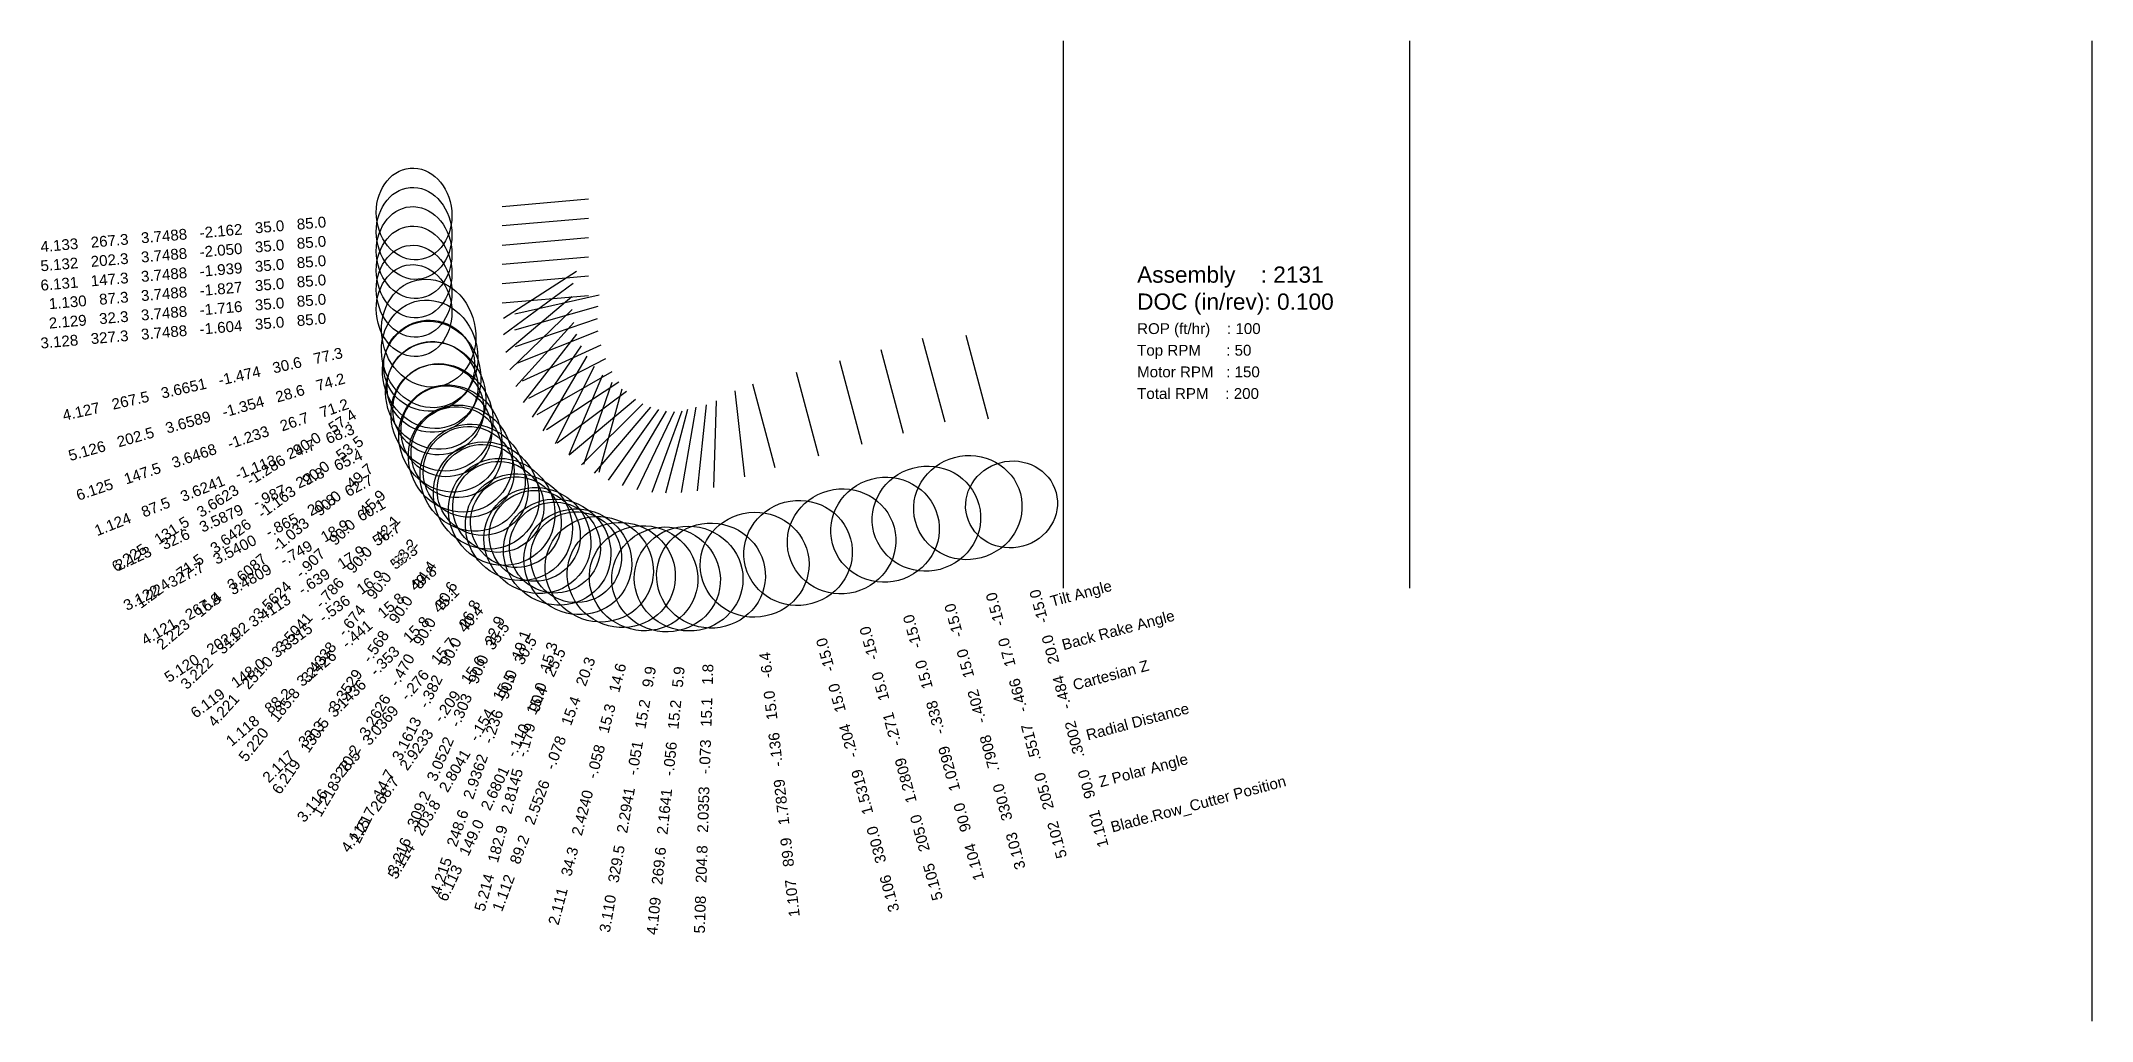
# Model space of a CAD drawing. Header units: inches. Extents: x -7.9 to 3.9, y -2.5 to 3.2.
import ezdxf
from ezdxf.enums import TextEntityAlignment as Align

# ---------------------------------------------------------------- set-up
doc = ezdxf.new("R2010")
doc.units = ezdxf.units.IN
doc.header["$MEASUREMENT"] = 0
for name, color, linetype, true_color in [('Blade_1', 30, 'Continuous', 0xff7f00), ('Blade_2', 7, 'Continuous', 0xcccc00), ('Blade_3', 7, 'Continuous', 0x00cc00), ('Blade_4', 7, 'Continuous', 0x00cccc), ('Blade_5', 7, 'Continuous', 0x0066cc), ('Blade_6', 190, 'Continuous', 0x7f00ff)]:
    doc.layers.add(name, color=color, linetype=linetype, true_color=true_color)
doc.styles.get("Standard").update_dxf_attribs({"font": 'arial.ttf'})

msp = doc.modelspace()

# ---------------------------------------------------------------- linework, layer by layer
for p, q in [((-2, 0), (-2, 3.162)), ((0, 0), (0, 3.162)), ((3.938, -2.5), (3.938, 3.162))]:
    msp.add_line(p, q)
at = {"layer": 'Blade_1'}
for p, q in [((-5.241, 1.872), (-4.743, 1.915)), ((-5.232, 1.466), (-4.83, 1.763)), ((-5.15, 1.302), (-4.686, 1.487)), ((-2.432, 0.977), (-2.562, 1.46)), ((-5.003, 0.909), (-4.749, 1.34)), ((-3.162, 0.831), (-3.291, 1.314)), ((-4.853, 0.77), (-4.471, 1.092)), ((-3.84, 0.643), (-3.896, 1.14)), ((-4.375, 0.556), (-4.202, 1.025))]:
    msp.add_line(p, q, dxfattribs=at)
for centre, major_axis, ratio in [((-5.749, 1.827), (0.023, -0.265), 0.819173), ((-5.624, 1.113), (0.116, -0.292), 0.90828), ((-5.643, 1.163), (0.211, 0.156), 1), ((-5.243, 0.441), (0.203, -0.24), 0.962102), ((-5.263, 0.47), (0.226, -0.134), 1), ((-2.3, 0.484), (0.257, 0.069), 0.93985), ((-3.03, 0.338), (0.303, 0.081), 0.965924), ((-4.553, 0.077), (0.294, -0.109), 0.964331), ((-3.783, 0.136), (0.312, 0.035), 0.965924)]:
    msp.add_ellipse(centre, major_axis=major_axis, ratio=ratio, dxfattribs=at)
at = {"layer": 'Blade_2'}
for p, q in [((-5.241, 1.76), (-4.743, 1.804)), ((-5.22, 1.363), (-4.838, 1.686)), ((-5.124, 1.199), (-4.669, 1.407)), ((-4.932, 0.837), (-4.707, 1.284)), ((-4.782, 0.713), (-4.428, 1.066)), ((-4.295, 0.551), (-4.169, 1.035))]:
    msp.add_line(p, q, dxfattribs=at)
for centre, major_axis, ratio in [((-5.749, 1.716), (0.023, -0.265), 0.819173), ((-5.588, 0.987), (0.131, -0.286), 0.921975), ((-5.609, 1.033), (0.17, -0.2), 1), ((-5.144, 0.353), (0.222, -0.223), 0.96242), ((-5.161, 0.382), (0.118, 0.234), 1), ((-4.424, 0.058), (0.304, -0.079), 0.96465)]:
    msp.add_ellipse(centre, major_axis=major_axis, ratio=ratio, dxfattribs=at)
at = {"layer": 'Blade_3'}
for p, q in [((-5.241, 1.649), (-4.743, 1.692)), ((-5.196, 1.262), (-4.837, 1.61)), ((-5.087, 1.099), (-4.642, 1.328)), ((-2.923, 0.895), (-3.052, 1.378)), ((-4.853, 0.773), (-4.659, 1.233)), ((-3.664, 0.696), (-3.793, 1.179)), ((-4.707, 0.665), (-4.383, 1.046)), ((-4.206, 0.553), (-4.12, 1.046))]:
    msp.add_line(p, q, dxfattribs=at)
for centre, major_axis, ratio in [((-5.749, 1.604), (0.023, -0.265), 0.819173), ((-5.54, 0.865), (0.144, -0.279), 0.934713), ((-5.562, 0.907), (0.183, -0.188), 1), ((-2.791, 0.402), (0.303, 0.081), 0.965924), ((-5.037, 0.276), (0.239, -0.203), 0.962739), ((-5.052, 0.303), (0.242, -0.102), 1), ((-3.532, 0.204), (0.303, 0.081), 0.965924), ((-4.294, 0.051), (0.309, -0.054), 0.964968)]:
    msp.add_ellipse(centre, major_axis=major_axis, ratio=ratio, dxfattribs=at)
at = {"layer": 'Blade_4'}
for p, q in [((-5.241, 2.206), (-4.743, 2.25)), ((-5.168, 1.586), (-4.68, 1.696)), ((-5.162, 1.165), (-4.827, 1.536)), ((-5.039, 1.003), (-4.605, 1.252)), ((-4.769, 0.717), (-4.605, 1.19)), ((-4.627, 0.624), (-4.337, 1.032)), ((-4.112, 0.563), (-4.06, 1.06))]:
    msp.add_line(p, q, dxfattribs=at)
for centre, major_axis, ratio in [((-5.749, 2.162), (0.023, -0.265), 0.819173), ((-5.665, 1.474), (0.069, -0.306), 0.860828), ((-5.481, 0.749), (0.156, -0.272), 0.946178), ((-5.504, 0.786), (0.195, -0.176), 1), ((-4.923, 0.209), (0.256, -0.182), 0.963057), ((-4.936, 0.235), (0.248, -0.086), 1), ((-4.164, 0.056), (0.312, -0.032), 0.965287)]:
    msp.add_ellipse(centre, major_axis=major_axis, ratio=ratio, dxfattribs=at)
at = {"layer": 'Blade_5'}
for p, q in [((-5.241, 2.095), (-4.743, 2.138)), ((-5.168, 1.493), (-4.687, 1.629)), ((-5.118, 1.074), (-4.809, 1.467)), ((-2.684, 0.959), (-2.813, 1.442)), ((-4.985, 0.918), (-4.567, 1.192)), ((-3.413, 0.764), (-3.542, 1.246)), ((-4.68, 0.671), (-4.548, 1.153)), ((-4.019, 0.583), (-4.003, 1.083)), ((-4.545, 0.593), (-4.292, 1.024))]:
    msp.add_line(p, q, dxfattribs=at)
for centre, major_axis, ratio in [((-5.749, 2.05), (0.023, -0.265), 0.819173), ((-5.659, 1.354), (0.085, -0.302), 0.877707), ((-5.411, 0.639), (0.172, -0.263), 0.951911), ((-5.434, 0.673), (0.206, -0.162), 1), ((-2.552, 0.466), (0.303, 0.081), 0.956369), ((-3.281, 0.271), (0.303, 0.081), 0.965924), ((-4.804, 0.153), (0.271, -0.159), 0.963694), ((-4.814, 0.179), (0.069, 0.253), 1), ((-4.035, 0.073), (0.314, -0.01), 0.965605)]:
    msp.add_ellipse(centre, major_axis=major_axis, ratio=ratio, dxfattribs=at)
at = {"layer": 'Blade_6'}
for p, q in [((-5.241, 1.983), (-4.743, 2.027)), ((-5.233, 1.561), (-4.812, 1.831)), ((-5.164, 1.397), (-4.691, 1.558)), ((-5.065, 0.989), (-4.782, 1.401)), ((-4.923, 0.84), (-4.522, 1.139)), ((-4.461, 0.57), (-4.246, 1.021))]:
    msp.add_line(p, q, dxfattribs=at)
for centre, major_axis, ratio in [((-5.749, 1.939), (0.023, -0.265), 0.819173), ((-5.647, 1.233), (0.101, -0.297), 0.893631), ((-5.662, 1.286), (0.142, -0.221), 1), ((-5.332, 0.536), (0.188, -0.252), 0.957006), ((-5.353, 0.568), (0.148, 0.217), 1), ((-4.68, 0.11), (0.284, -0.135), 0.964013)]:
    msp.add_ellipse(centre, major_axis=major_axis, ratio=ratio, dxfattribs=at)

# ---------------------------------------------------------------- texts
for s, height, p in [('Assembly    : 2131', 0.09375, (-1.575, 1.812)), ('DOC (in/rev): 0.100', 0.09375, (-1.575, 1.656)), ('ROP (ft/hr)    : 100', 0.0625, (-1.575, 1.5)), ('Top RPM      : 50', 0.0625, (-1.575, 1.375)), ('Motor RPM   : 150', 0.0625, (-1.575, 1.25)), ('Total RPM    : 200', 0.0625, (-1.575, 1.125))]:
    msp.add_text(s, height=height).set_placement(p, align=Align.MIDDLE_LEFT)
for s, p in [('   Tilt Angle', (-2.145, -0.096)), ('   Back Rake Angle', (-2.078, -0.347)), ('   Cartesian Z', (-2.015, -0.579)), ('   Radial Distance', (-1.938, -0.868)), ('   Z Polar Angle', (-1.865, -1.139)), ('   Blade.Row_Cutter Position', (-1.796, -1.4))]:
    msp.add_text(s, height=0.0625, rotation=15).set_placement(p, align=Align.MIDDLE_LEFT)
at = {"layer": 'Blade_1'}
for s, rotation, p in [('1.130   87.3   3.7488   -1.827   35.0   85.0', 5, (-6.257, 1.783)), ('1.124   87.5   3.6241   -1.113   24.7   68.3', 21.7252, (-6.098, 0.924)), ('1.224   71.5   3.6426   -1.163   90.0   53.5', 36.47, (-6.053, 0.86)), ('1.118   88.2   3.2426   -.441   15.8   49.8', 40.1759, (-5.632, 0.112)), ('1.218   70.2   3.2626   -.470   90.0   30.6', 59.41, (-5.522, 0.031)), ('1.101   90.0   .3002   -.484   20.0   -15.0', 105, (-2.168, -0.009)), ('1.104   90.0   1.0299   -.338   15.0   -15.0', 105, (-2.898, -0.154)), ('1.112   89.2   2.5526   -.078   15.4   20.3', 69.68, (-4.73, -0.401)), ('1.107   89.9   1.7829   -.136   15.0   -6.4', 96.4496, (-3.726, -0.37))]:
    msp.add_text(s, height=0.0625, rotation=rotation, dxfattribs=at).set_placement(p, align=Align.MIDDLE_RIGHT)
at = {"layer": 'Blade_2'}
for s, rotation, p in [('2.129   32.3   3.7488   -1.716   35.0   85.0', 5, (-6.257, 1.671)), ('2.123   32.6   3.5879   -.987   22.8   65.4', 24.5673, (-6.052, 0.775)), ('2.223   16.4   3.6087   -1.033   90.0   49.7', 40.29, (-5.998, 0.703)), ('2.117   33.3   3.1436   -.353   15.8   45.1', 44.8782, (-5.505, -0.007)), ('2.217   14.7   3.1613   -.382   90.0   26.8', 63.24, (-5.391, -0.074)), ('2.111   34.3   2.4240   -.058   15.3   14.6', 75.3848, (-4.553, -0.435))]:
    msp.add_text(s, height=0.0625, rotation=rotation, dxfattribs=at).set_placement(p, align=Align.MIDDLE_RIGHT)
at = {"layer": 'Blade_3'}
for s, rotation, p in [('3.128   327.3   3.7488   -1.604   35.0   85.0', 5, (-6.257, 1.56)), ('3.122   327.7   3.5400   -.865   20.8   62.7', 27.281, (-5.993, 0.632)), ('3.222   311.2   3.5624   -.907   90.0   45.9', 44.12, (-5.929, 0.552)), ('3.116   328.5   3.0369   -.276   15.7   40.4', 49.6496, (-5.367, -0.113)), ('3.103   330.0   .7908   -.402   15.0   -15.0', 105, (-2.659, -0.09)), ('3.216   309.2   3.0522   -.303   90.0   22.9', 67.06, (-5.251, -0.166)), ('3.106   330.0   1.5319   -.204   15.0   -15.0', 105, (-3.4, -0.289)), ('3.110   329.5   2.2941   -.051   15.2   9.9', 80.0863, (-4.382, -0.452))]:
    msp.add_text(s, height=0.0625, rotation=rotation, dxfattribs=at).set_placement(p, align=Align.MIDDLE_RIGHT)
at = {"layer": 'Blade_4'}
for s, rotation, p in [('4.133   267.3   3.7488   -2.162   35.0   85.0', 5, (-6.257, 2.117)), ('4.127   267.5   3.6651   -1.474   30.6   77.3', 12.7226, (-6.163, 1.362)), ('4.121   267.8   3.4809   -.749   18.9   60.1', 29.862, (-5.923, 0.495)), ('4.221   251.0   3.5041   -.786   90.0   42.1', 47.94, (-5.846, 0.408)), ('4.115   268.7   2.9233   -.209   15.6   35.5', 54.5375, (-5.219, -0.206)), ('4.215   248.6   2.9362   -.236   90.0   19.1', 70.88, (-5.103, -0.246)), ('4.109   269.6   2.1641   -.056   15.2   5.9', 84.0952, (-4.217, -0.452))]:
    msp.add_text(s, height=0.0625, rotation=rotation, dxfattribs=at).set_placement(p, align=Align.MIDDLE_RIGHT)
at = {"layer": 'Blade_5'}
for s, rotation, p in [('5.132   202.3   3.7488   -2.050   35.0   85.0', 5, (-6.257, 2.006)), ('5.126   202.5   3.6589   -1.354   28.6   74.2', 15.7912, (-6.15, 1.215)), ('5.120   202.9   3.4113   -.639   17.9   56.7', 33.2515, (-5.838, 0.359)), ('5.220   185.8   3.4338   -.674   90.0   38.2', 51.76, (-5.749, 0.273)), ('5.102   205.0   .5517   -.466   17.0   -15.0', 105, (-2.42, -0.026)), ('5.105   205.0   1.2809   -.271   15.0   -15.0', 105, (-3.149, -0.222)), ('5.114   203.8   2.8041   -.154   15.5   30.5', 59.5187, (-5.063, -0.286)), ('5.214   182.9   2.8145   -.179   90.0   15.3', 74.71, (-4.949, -0.313)), ('5.108   204.8   2.0353   -.073   15.1   1.8', 88.1532, (-4.052, -0.437))]:
    msp.add_text(s, height=0.0625, rotation=rotation, dxfattribs=at).set_placement(p, align=Align.MIDDLE_RIGHT)
at = {"layer": 'Blade_6'}
for s, rotation, p in [('6.131   147.3   3.7488   -1.939   35.0   85.0', 5, (-6.257, 1.894)), ('6.125   147.5   3.6468   -1.233   26.7   71.2', 18.7969, (-6.13, 1.068)), ('6.225   131.5   3.6623   -1.286   90.0   57.4', 32.65, (-6.092, 1.011)), ('6.119   148.0   3.3315   -.536   16.9   53.3', 36.6937, (-5.74, 0.231)), ('6.219   130.5   3.3529   -.568   90.0   34.4', 55.59, (-5.641, 0.147)), ('6.113   149.0   2.6801   -.110   15.4   25.5', 64.5381, (-4.899, -0.351))]:
    msp.add_text(s, height=0.0625, rotation=rotation, dxfattribs=at).set_placement(p, align=Align.MIDDLE_RIGHT)

doc.saveas('drawing.dxf')
